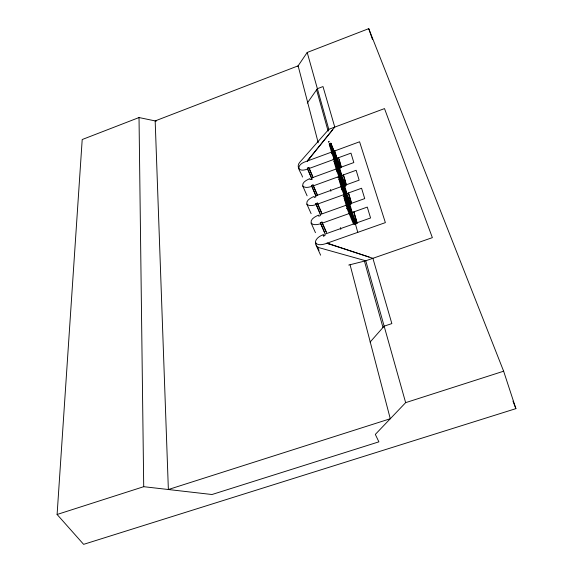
<?xml version="1.0" encoding="UTF-8"?>
<svg xmlns="http://www.w3.org/2000/svg" width="573" height="573" viewBox="0 0 573 573"><rect width="100%" height="100%" fill="white"/><g stroke="black" fill="none" stroke-linecap="round" stroke-linejoin="round"><path stroke-width="0.86" d="M345.891 202.384L345.841 201.954M341.379 182.909L341.264 183.152M336.33 164.831L336.322 164.68M297.695 66.468L307.2 52.465L368.74 28.65L503.638 371.204L515.901 408.635L83.622 544.35L57.099 514.482L82.204 139.533L139.024 117.551L156.293 121.147M332.211 149.574L332.304 149.324M330.657 147.87L331.416 147.691M339.775 168.154L331.352 147.311L330.657 147.741M335.398 164.866L335.857 165.203M328.358 130.572L328.802 129.326L307.2 52.465M340.505 182.988L340.892 183.31M330.685 147.576L331.044 147.282M307.271 103.097L317.378 88.693L322.993 86.559L334.775 127.106L307.314 161.027L310.208 157.711M307.314 161.027L332.634 129.749M370.101 342.095L384.146 326.166L391.853 323.587L372.887 258.308L327.025 243.203L331.187 244.707M503.638 371.204L405.648 402.647L375.315 434.413L378.903 441.84L211.974 494.52L143.716 486.692L57.099 514.482M345.641 202.233L346.558 202.219M344.108 184.628L343.821 184.212M340.563 182.844L341.221 182.78M345.927 201.825L346.264 201.775M348.871 202.556L349.401 202.62L349.1 203.043M323.903 236.377L323.179 234.765C318.86 236.198 313.123 240.409 316.246 245.559L320.636 255.2M354.472 222.288L354.823 221.894L354.408 221.715M340.742 167.631L330.843 143.25L330.055 143.544L332.77 152.97M330.148 143.558L330.872 143.314M330.027 144.067L330.85 145.628M331.523 152.11L305.789 161.586C296.155 164.58 296.613 173.161 307.565 169.056L312.077 179.621M333.622 151.336L359.579 141.782L385.371 222.618L325.328 243.797C322.291 244.664 317.17 245.896 315.401 242.386L316.131 243.991M333.443 152.59L332.727 152.855L339.051 168.369M307.565 169.056L307.343 168.118L308.876 167.552L312.421 175.753M313.001 177.515L309.105 168.491L350.97 153.141L353.82 162.56L337.948 168.355M334.661 160.748L333.923 160.999L336.652 170.854L337.39 170.589L334.646 160.734L335.133 161.235M335.628 160.39L334.89 160.641L335.556 162.281M336.287 168.956L311.397 178.045L311.626 179.012L310.065 179.585L309.835 178.611C306.97 179.943 301.899 182.142 302.759 186.017L307.099 195.808M336.623 170.797L338.328 170.117M337.869 171.076L337.39 170.589M315.838 195.93L311.461 185.451L313.037 184.878L317.163 194.369M317.399 195.364L313.273 185.867L339.273 176.412M341.709 189.197L343.492 188.624L340.584 178.232L338.851 178.862L341.73 189.262M340.613 178.296L339.861 178.554L350.375 204.189M341.272 186.612L315.673 195.866L315.916 196.883L314.319 197.463L314.076 196.446C311.11 197.792 305.925 200.113 306.849 204.11L311.11 213.636M342.926 186.017L359.135 180.151L356.148 170.281L341.787 175.496L339.61 167.746M320.228 214.209L315.78 203.608L317.392 203.028L321.582 212.597M321.833 213.636L317.635 204.067L344.352 194.448M347.037 208.522L348.871 207.949L345.82 197.026L344.975 197.334L348.098 208.221M345.848 197.091L345.089 197.37L341.694 189.14L342.446 188.868L356.564 223.141M344.953 197.929L355.955 223.893M346.493 205.127L320.157 214.553L320.414 215.62L318.774 216.207L318.516 215.14C315.444 216.508 310.143 218.958 311.139 223.076L315.465 232.681M323.179 234.765L323.451 235.883L325.127 235.288L324.862 234.171L370.566 217.969L367.279 207.089L352.18 212.476L349.781 203.945L364.715 198.602L361.577 188.245L346.858 193.545L344.574 185.416M324.834 233.383L320.307 222.661L321.962 222.066L326.209 231.714M326.474 232.803L322.219 223.155L349.68 213.364M338.994 167.237L339.352 166.879L338.915 166.75M311.698 186.44C308.926 187.235 305.065 188.352 302.759 186.017M316.024 204.647C313.173 205.463 309.184 206.552 306.849 204.11M320.565 223.742C317.628 224.587 313.495 225.64 311.139 223.076M335.807 164.63L336.229 164.58M348.735 265.063L365.76 260.779L432.364 237.645L384.504 108.591L328.802 129.326L299.65 162.424C295.489 166.8 301.448 172.767 302.523 177.05M335.742 165.174L333.909 160.949L335.599 160.325L338.364 170.231L337.633 170.503L334.797 160.626L337.44 170.496M341.795 184.613L342.174 184.8M327.025 243.203L369.098 257.055M331.43 147.404L339.896 167.939M316.246 245.559L317.249 246.762L319.197 247.715L365.76 260.779L405.648 402.647M317.958 248.002L319.046 250.415M320.307 222.661L324.569 232.294M315.78 203.608L319.978 213.17M311.461 185.451L315.601 194.935M307.343 168.118L311.956 178.769M345.39 200.922L344.044 197.671L347.066 208.593M350.432 213.127L351.12 214.803M348.592 209.245L349.272 210.878M350.282 213.328L350.963 214.961M354.415 223.721L348.055 208.099L348.828 207.827L355.26 223.42L357.774 232.359M354.329 223.749L347.897 208.221L344.889 197.363M354.565 224.544L347.797 208.192L347.023 208.472L353.477 224.05M340.226 182.221L338.851 178.862L339.624 178.654L342.482 188.99M349.036 204.189L342.697 188.782L343.449 188.51L349.795 203.974M342.625 188.861L348.971 204.267M345.125 197.871L345.798 199.497M346.235 200.622L355.876 223.921M346.837 202.333L355.79 223.95M338.944 173.239L339.61 174.872M337.59 170.389L344.001 186.039M337.526 170.468L343.936 186.118M337.347 170.475L351.17 204.06M336.616 170.747L340.025 179.177M341.121 181.842L350.425 204.683M339.861 179.234L339.682 178.561L342.539 188.897M341.179 182.379L350.339 204.547M341.093 182.407L349.924 203.909M330.857 147.97L329.196 143.859L331.81 153.32L333.486 152.704L330.843 143.25M335.936 160.59L336.602 162.223M332.662 152.934L345.963 185.745M338.815 168.455L332.49 152.941L331.774 153.206L345.096 186.06M336.559 164.738L345.268 186.053M336.523 165.239L344.903 185.731M337.11 166.908L344.738 185.824M330.857 143.3L340.756 167.674M343.986 176.42L343.377 174.923L346.192 184.835M330.478 144.375L340.061 167.932M331.38 146.788L339.968 167.91M330.105 144.038L330.771 145.664M512.964 401.136L515.901 408.635M368.74 28.65L372.45 39.43M339.101 159.194L341.3 166.944M344.223 177.243L346.336 184.685M351.607 203.272L348.491 192.958L351.435 203.351M357.344 223.484L353.856 211.874L356.95 222.797M338.5 157.711L341.186 167.173M334.861 150.878L336.945 158.284M316.575 89.839L328.128 131.188M364.435 261.116L382.979 327.491M336.279 161.522L333.909 153.027L336.201 161.55M340.749 177.544L338.7 170.195L340.67 177.573M345.397 194.19L343.721 188.195L345.311 194.218M351.077 214.56L348.993 207.089L350.991 214.589M332.054 150.126L332.526 151.831M341.78 185.179L342.74 188.617M339.76 178.532L342.733 188.897M329.976 143.572L332.584 152.962M329.912 143.644L332.526 153.055M344.817 197.449L347.84 208.314M318.223 142.82L298.118 65.845L155.176 120.917L168.369 489.521L390.277 418.741L350.074 264.776M330.42 189.527L330.872 191.26M340.355 227.588L340.813 229.315M308.876 167.552L309.105 168.491M313.037 184.878L313.273 185.867M317.392 203.028L317.635 204.067M321.962 222.066L322.219 223.155M139.024 117.551L143.716 486.692M343.277 196.253L344.144 196.023L343.284 196.21M338.041 177.25L338.887 177.028L338.049 177.236M333.887 158.972L333.063 159.237L333.873 159.029M329.11 141.732L328.329 142.018L329.11 141.753"/></g></svg>
